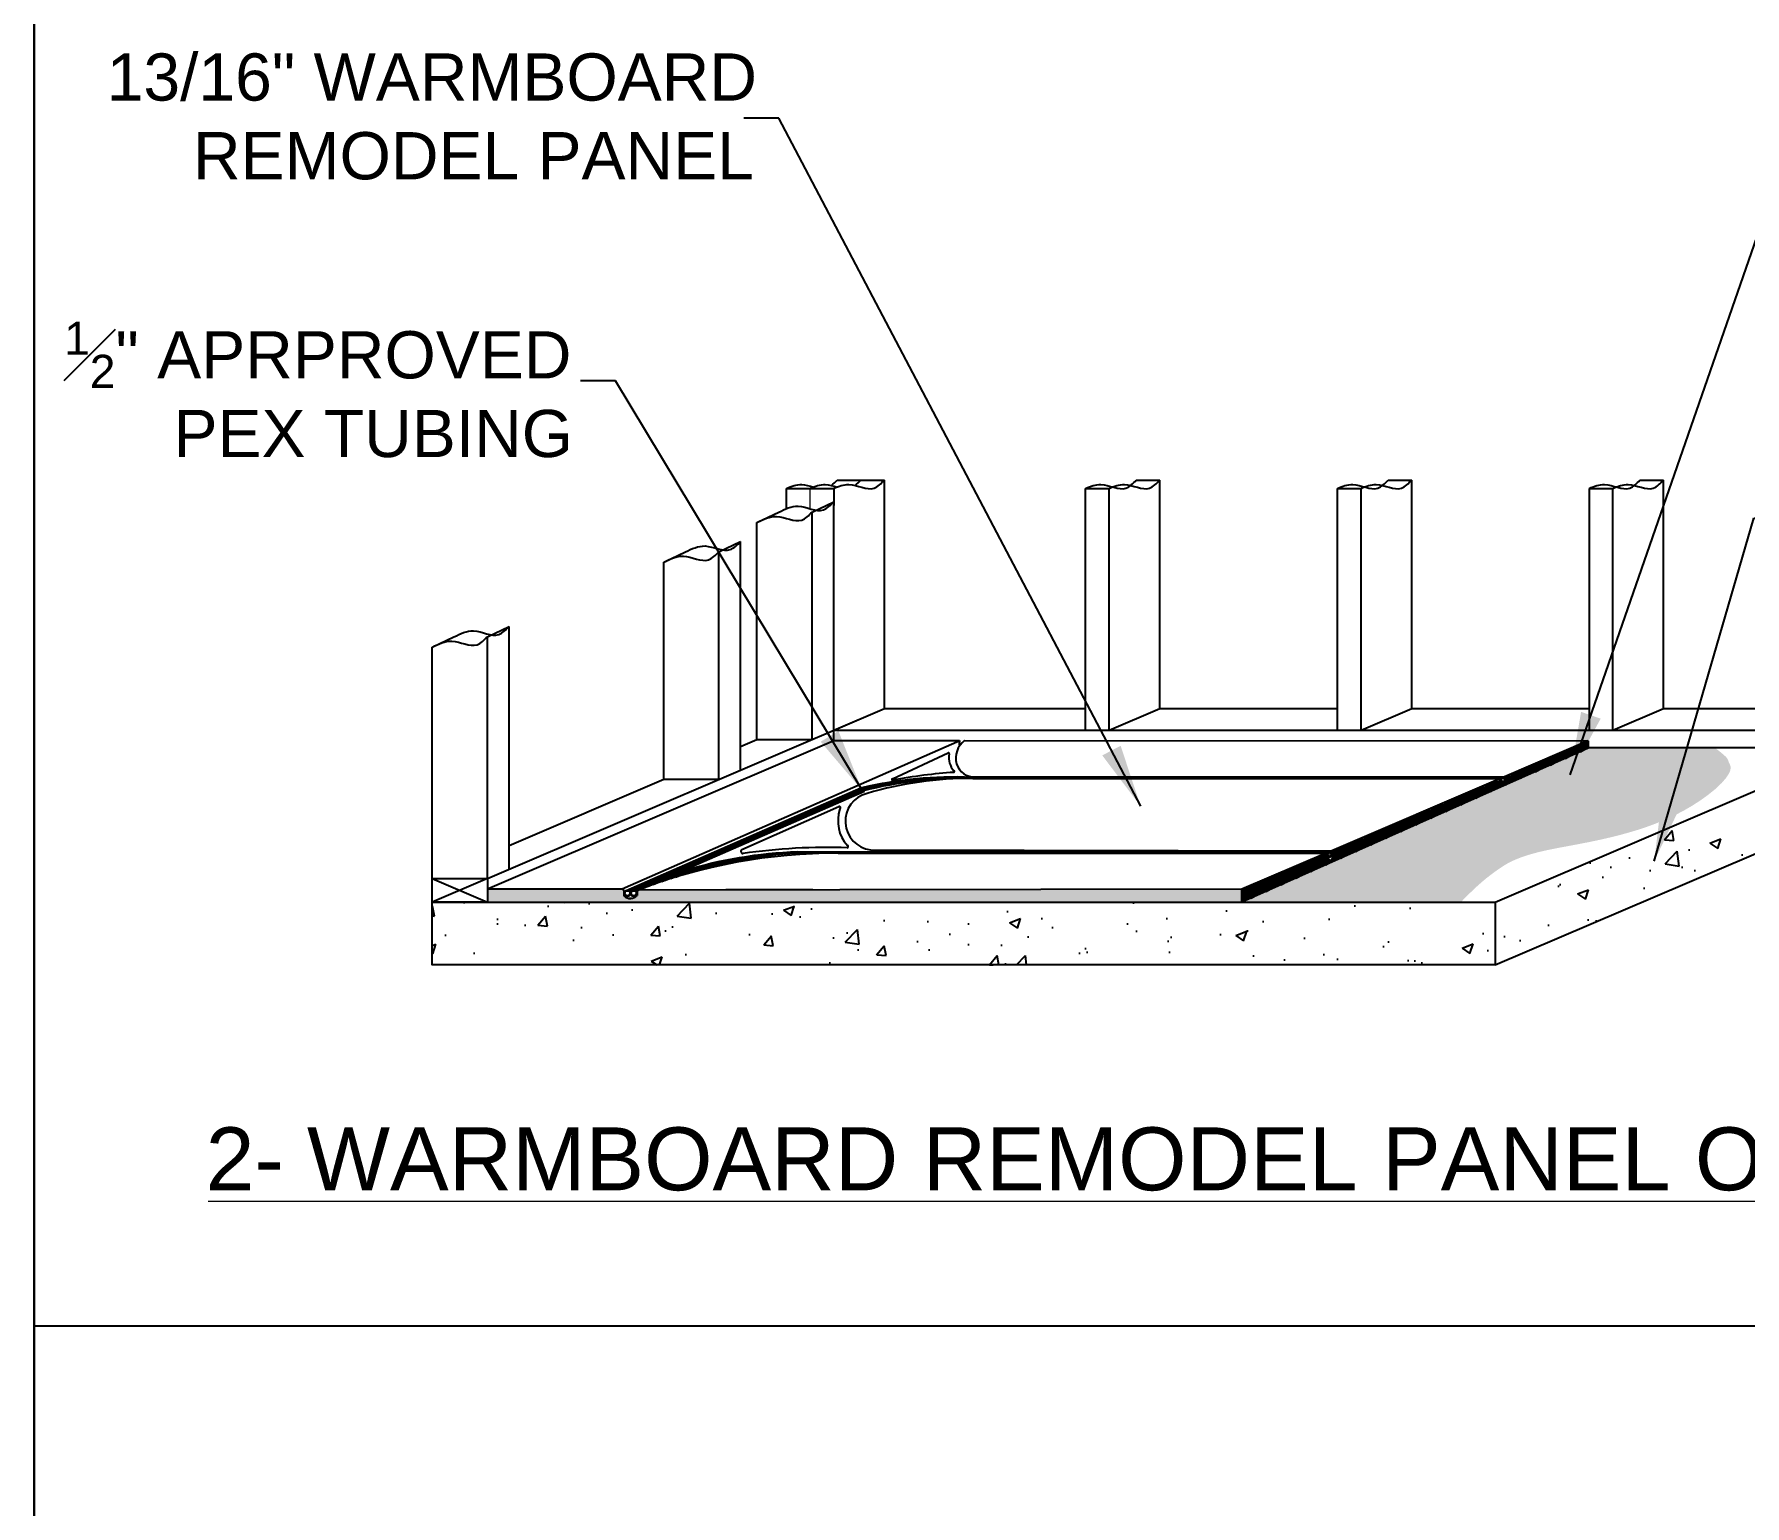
# Paper-space layout 'WB-R INST' of a CAD drawing. Header units: inches. Extents: x 0.2 to 34.4, y 0.5 to 23.
# Drawn here: x 0.19 to 6.58, y 12.55 to 18.05 of the extents above; entities that cross this region are included whole.
import ezdxf
from ezdxf.enums import TextEntityAlignment as Align

# ---------------------------------------------------------------- set-up
doc = ezdxf.new("R2010")
doc.units = ezdxf.units.IN
doc.header["$MEASUREMENT"] = 0
doc.layers.add('B_Schedules', color=7, linetype='Continuous', lineweight=13)
for name, color, linetype in [('D_Details', 7, 'Continuous'), ('D_PEX TUBING', 6, 'Continuous'), ('S_PANEL DETAIL', 7, 'Continuous'), ('Title Block', 7, 'Continuous')]:
    doc.layers.add(name, color=color, linetype=linetype)
doc.styles.get("Standard").update_dxf_attribs({"font": 'arial.ttf'})
doc.dimstyles.get("Standard").update_dxf_attribs({"dimtxt": 4, "dimasz": 6, "dimexe": 0.18, "dimexo": 0.0625, "dimgap": 0.09, "dimtad": 0, "dimtih": 1, "dimtoh": 1, "dimdec": 4, "dimzin": 0, "dimdsep": 46, "dimlunit": 4, "dimtxsty": 'Standard', "dimcen": 0.09, "dimadec": 0, "dimazin": 0, "dimtfac": 1, "dimtdec": 4, "dimtofl": 0, "dimtmove": 0, "dimatfit": 3, "dimfxl": 1, "dimtolj": 1, "dimtzin": 0, "dimarcsym": 0})

# ---------------------------------------------------------------- blocks, each defined once
blk = doc.blocks.new('WB-R Title Block')
at = {"layer": 'Title Block', "lineweight": 30}
blk.add_lwpolyline([(0, 0), (31.625, 0), (31.625, 22.49999999999989), (0, 22.49999999999989)], close=True, dxfattribs=at)
at = {"layer": 'Title Block'}
for tag, p in [('DATE', (33.4044857359095, 1.9336289545912)), ('DESIGNER', (33.50615060784051, 1.286022669292265)), ('REVIEWED', (33.64260138422199, 0.9866890324118458))]:
    blk.add_attdef(tag, text='', height=0.125, dxfattribs=at).set_placement(p, align=Align.MIDDLE_CENTER)
blk = doc.blocks.new('WB-R OVER SLAB DETAIL')
at = {"layer": 'S_PANEL DETAIL'}
h = blk.add_hatch(dxfattribs=at)
h.set_pattern_fill('AR-CONC', color=252, style=0)
h.set_pattern_definition([(49.99999999999999, (-1158.262095637705, 1757.737953636155), (7.172601826007535, -0.6275213498259511), [0.75, -8.25]), (355, (-1158.262095637705, 1757.737953636155), (-1.38751333613, 7.521921337000118), [0.6, -6.6]), (100.4514, (-1157.664378837704, 1757.685660236155), (5.785093817140216, 6.894395420609536), [0.6374018999999994, -7.011421119999994]), (46.18420000000001, (-1158.262095637705, 1759.737953636155), (10.67241048625644, -1.655190143290181), [1.125, -12.375]), (96.6356, (-1157.372728187704, 1759.600020566155), (9.346627055487033, 9.741178709004418), [0.9561028799999999, -10.51713]), (351.1842, (-1158.262095637705, 1759.737953636155), (9.346619451336272, 9.741186009253246), [0.9, -9.9]), (21, (-1157.262095637705, 1759.237953636155), (5.969070521184617, -4.026188906653388), [0.75, -8.25]), (326.0000000000001, (-1157.262095637705, 1759.237953636155), (2.433153319215817, 7.25150045046853), [0.6, -6.6]), (71.4514, (-1156.764673307705, 1758.902437576155), (8.4022262858149, 3.225304967099524), [0.6374019000000001, -7.01142112]), (37.50000000000001, (-1158.262095637705, 1757.737953636155), (0.1215985531729067, 3.328938538313115), [0, -6.52, 0, -6.7, 0, -6.625]), (7.499999999999999, (-1158.262095637705, 1757.737953636155), (2.630695374421486, 3.944117118823602), [0, -3.82, 0, -6.37, 0, -2.525]), (327.5, (-1160.492095637705, 1757.737953636155), (5.338224361724091, -0.225548717343798), [0, -2.5, 0, -7.8, 0, -10.35]), (317.5, (-1161.492095637705, 1757.737953636155), (5.831861693423862, 1.001049823323176), [0, -3.25, 0, -5.18, 0, -7.35])])
h.paths.add_polyline_path([(96.90932628621522, 27.9558318000411), (96.90932628621522, 31.95091550913617), (71.68543014369061, 21.1526517878815), (71.68543014369061, 17.15756807878597)])
h = blk.add_hatch(dxfattribs=at)
h.set_pattern_fill('DOLMIT', color=42, scale=0.4381605658994832, angle=30, style=0)
h.set_pattern_definition([(30, (-3419.559376145078, 1458.21801359747), (-0.05477007073743539, 0.09486454525137952), []), (74.99999999999999, (-3419.559376145078, 1458.21801359747), (-0.2992692314754466, 0.08018894889332867), [0.1549131536980298, -0.3098263073960597])])
edge = h.paths.add_edge_path()
edge.add_line((77.60147824988417, 30.92952115685171), (77.60147824988417, 30.99606079099999))
edge.add_line((77.60147824988508, 30.99606079099999), (77.6014782498878, 31.39459499762211))
edge.add_line((77.6014782498878, 31.39459499762211), (72.28558315350529, 29.11635424202927))
edge.add_ellipse((72.1783477438621, 28.91968625248751), major_axis=(0.03006759738932753, 0.2394444245149408), ratio=0.6739354888987056, start_angle=73.34829532972861, end_angle=329.7648022129639, ccw=False)
edge.add_line((72.03240012775223, 29.00784723099241), (61.30875476555229, 24.41199921862108))
edge.add_ellipse((61.16653341378515, 24.18882662983083), major_axis=(-0.06258093572993444, 0.3775527216012904), ratio=0.5387664824427489, start_angle=74.09635981227689, end_angle=300.96593445251085, ccw=False)
edge.add_line((60.95375806035554, 24.2598577735364), (55.59944409382842, 21.9651517878815))
edge.add_line((55.59944409382842, 21.9651517878815), (55.59944409382842, 21.1526517878815))
edge.add_line((55.59944409382842, 21.1526517878815), (77.60147824988417, 30.92952115685171))
h = blk.add_hatch(dxfattribs=at)
h.set_pattern_fill('DASH', color=133, scale=1.25, style=0)
h.set_pattern_definition([(0, (-1167.583957625593, 1835.667146261048), (0.15625, 0.15625), [0.15625, -0.15625])])
edge = h.paths.add_edge_path()
edge.add_line((85.64689846551846, 30.96134682352624), (77.60147824988417, 30.92952115685171))
edge.add_line((77.60147824988417, 30.92952115685171), (55.59944409382842, 21.1526517878815))
edge.add_line((55.59944409382842, 21.1526517878815), (69.51010124852746, 21.1526517878815))
edge.add_spline(control_points=[(69.51010124852655, 21.15265178788059), (70.32020576950526, 21.97779343927914), (71.13031029048398, 22.80293509067769), (72.5180904415929, 23.64101883730063)], knot_values=[0, 0, 0, 0, 3.380045904095948, 3.380045904095948, 3.380045904095948, 3.380045904095948], degree=3, periodic=0)
edge.add_spline(control_points=[(72.5180904415929, 23.64101883730063), (73.7285070742837, 24.26120182871318), (78.33274275635813, 25.01628692221175), (83.07411705074264, 26.12779645791034), (85.71092745497663, 28.36593149656937)], knot_values=[3.913484968417805, 3.913484968417805, 3.913484968417805, 3.913484968417805, 8.1012182600283, 17.57275880814095, 17.57275880814095, 17.57275880814095, 17.57275880814095], degree=3, periodic=0)
edge.add_spline(control_points=[(85.71092745497663, 28.36593149656937), (86.86307953184405, 29.41920789794176), (86.26189858342696, 30.41589711258712), (86.62580245922436, 30.19210652458787), (85.64689846551846, 30.96134682352624)], knot_values=[17.93979185772634, 17.93979185772634, 17.93979185772634, 17.93979185772634, 22.69820979713414, 32.11148808271629, 32.11148808271629, 32.11148808271629, 32.11148808271629], degree=3, periodic=0)
h = blk.add_hatch(dxfattribs=at)
h.set_pattern_fill('DOLMIT', color=42, scale=0.4381605658994832, style=0)
h.set_pattern_definition([(0, (-3419.559376145078, 1458.21801359747), (0, 0.1095401414748708), []), (45, (-3419.559376145078, 1458.21801359747), (-0.219080282582118, 0.219080282582118), [0.1549131536980298, -0.3098263073960597])])
edge = h.paths.add_edge_path()
edge.add_line((55.59944409382842, 21.9651517878815), (17.26968302716705, 21.91803715906281))
edge.add_arc((17.28597450656616, 21.80679582554194), 0.1124279617555716, 98.33183238020074, 173.9139231316433)
edge.add_line((17.17418021832418, 21.81871571232841), (17.18323389811121, 21.57364515716472))
edge.add_arc((16.74936686623096, 21.98332936284771), 0.5967258581113158, 226.9470665823837, 316.64209881561135, ccw=False)
edge.add_line((16.34199779344544, 21.54728786450505), (16.33394468184269, 21.8664425720126))
edge.add_arc((16.21767084897419, 21.84704706375089), 0.1178804052871474, 9.47025023167866, 84.92209652968724)
edge.add_line((16.22810446249059, 21.96446482075407), (7.661944093828424, 21.9651517878815))
edge.add_line((7.661944093828424, 21.9651517878815), (7.661944093828424, 21.1526517878815))
edge.add_line((7.661944093828424, 21.1526517878815), (55.59944409382842, 21.1526517878815))
edge.add_line((55.59944409382842, 21.1526517878815), (55.59944409382842, 21.9651517878815))
h = blk.add_hatch(dxfattribs=at)
h.set_pattern_fill('AR-CONC', color=252, style=0)
h.set_pattern_definition([(49.99999999999999, (-1167.583957625593, 1835.667146261048), (7.172601826007535, -0.6275213498259511), [0.75, -8.25]), (355, (-1167.583957625593, 1835.667146261048), (-1.38751333613, 7.521921337000118), [0.6, -6.6]), (100.4514, (-1166.986240825594, 1835.614852861048), (5.785093817140216, 6.894395420609536), [0.6374018999999996, -7.011421119999996]), (46.18420000000001, (-1167.583957625593, 1837.667146261048), (10.67241048625644, -1.655190143290181), [1.125, -12.375]), (96.6356, (-1166.694590175593, 1837.529213191048), (9.346627055487033, 9.741178709004418), [0.9561028799999999, -10.51713]), (351.1842, (-1167.583957625593, 1837.667146261048), (9.346619451336272, 9.741186009253246), [0.9, -9.9]), (21, (-1166.583957625593, 1837.167146261048), (5.969070521184617, -4.026188906653388), [0.75, -8.25]), (326.0000000000001, (-1166.583957625593, 1837.167146261048), (2.433153319215817, 7.25150045046853), [0.6, -6.6]), (71.4514, (-1166.086535295593, 1836.831630201048), (8.4022262858149, 3.225304967099524), [0.6374019000000001, -7.01142112]), (37.50000000000001, (-1167.583957625593, 1835.667146261048), (0.1215985531729067, 3.328938538313115), [0, -6.52, 0, -6.7, 0, -6.625]), (7.499999999999999, (-1167.583957625593, 1835.667146261048), (2.630695374421486, 3.944117118823602), [0, -3.82, 0, -6.37, 0, -2.525]), (327.5, (-1169.813957625593, 1835.667146261048), (5.338224361724091, -0.225548717343798), [0, -2.5, 0, -7.8, 0, -10.35]), (317.5, (-1170.813957625593, 1835.667146261048), (5.831861693423862, 1.001049823323176), [0, -3.25, 0, -5.18, 0, -7.35])])
h.paths.add_polyline_path([(71.68543014369061, 21.1526517878815), (4.161944093827515, 21.1526517878815), (4.161944093827515, 17.15756807878688), (71.68543014369061, 17.15756807878643)])
at = {"layer": 'D_PEX TUBING', "color": 1}
for p, q in [((16.48080462213329, 21.89878403493742), (31.39868021315306, 28.4111698867838)), ((16.55553126280211, 21.91636054114963), (31.47340685382187, 28.428746392996)), ((16.59406906391814, 21.91330329970151), (31.51194465493791, 28.42568915154789)), ((16.59447486941735, 21.91238934024011), (31.51235046043712, 28.42477519208649)), ((16.62270835189611, 21.90519076183284), (31.5063784638096, 28.4023891003327)), ((16.65346759927706, 21.89249681440481), (31.52614116036966, 28.38481259412413)), ((16.68536024014884, 21.87199481220807), (31.53495836345064, 28.35406490823709)), ((16.70576560843529, 21.85348343861585), (31.55252520483737, 28.33429320541302)), ((16.71078267665052, 21.84805207503837), (31.55536584333004, 28.32789548918356)), ((16.72004026574814, 21.83684455449668), (31.56104712031629, 28.31510005672465)), ((16.72128114320913, 21.83520723340553), (31.56185873131381, 28.31327213780196)), ((16.72546814257385, 21.82940731244889), (31.56469936980648, 28.3068744215725)), ((16.95055389810204, 21.90976418947719), (31.5689384080315, 28.28917354428427)), ((17.00276617454256, 21.90592568180909), (31.58001903105378, 28.26707224505458)), ((17.03402590323003, 21.89665498305487), (31.5894780994995, 28.24812187429939)), ((17.07181889521871, 21.87705826617798), (31.60406250320921, 28.21822035382172)), ((17.0866914102071, 21.86615553793297), (31.61055539119297, 28.20359700244012)), ((17.27478512994639, 21.94201170959877), (31.61339602968565, 28.19719928621066)), ((17.56592768298378, 22.04759909618235), (20.0783003706747, 23.13326901616529)), ((17.84127624946723, 22.1488057959175), (20.08292520085888, 23.11479366545245)), ((18.20242120796047, 22.27757510368008), (20.09714047707439, 23.08941367862167)), ((18.46002720948582, 22.36670398867989), (20.11136286211604, 23.07047824117649)), ((18.73773793835971, 22.46027790678693), (20.11266283264013, 23.04132351489397)), ((18.97525297462471, 22.53826028637559), (20.13349032578753, 23.02309484762623)), ((19.32088730829219, 22.64840204928191), (20.14930048303268, 22.98679197031265)), ((19.61401385848148, 22.73873991165362), (20.1571717792749, 22.95047415968907)), ((16.73509825230394, 21.81410011513753), (16.82343147723077, 21.85332079169382)), ((16.74592449859483, 21.79188587055171), (16.79126296455888, 21.81201652139748)), ((16.75295261876727, 21.77185613881966), (16.77717563626811, 21.782611357316)), ((16.75964628493148, 21.73845106613646), (16.76636644457176, 21.74143487214951)), ((17.09265513557148, 21.86114449789625), (17.20595925268753, 21.91145245544647)), ((17.10924157558748, 21.84482671783132), (17.17825344569155, 21.87546855433322)), ((17.12185070379655, 21.82937495144995), (17.16872537822383, 21.85018769145688)), ((17.13735047835235, 21.80467496186054), (17.16489006181655, 21.81690276285462)), ((17.14693903564148, 21.78368206687685), (17.16489006181655, 21.79165246976868)), ((17.15505210755509, 21.75755241350612), (17.16489006181655, 21.76192054590911)), ((17.1593478644927, 21.73198351973474), (17.16489006181564, 21.73444430081474)), ((16.7608146323646, 21.72146357506756), (16.76447970555182, 21.72309089763132)), ((17.148290983484, 21.64393872628693), (17.16489006181564, 21.65130885324606)), ((17.15895407023436, 21.68848595501595), (17.16489006181564, 21.69112158397729))]:
    blk.add_line(p, q, dxfattribs=at)
for centre, radius in [((16.56278657328949, 21.71637773691327), 0.1980933566039245), ((16.56278657328949, 21.71637773691327), 0.1607801855061031), ((16.96226330289937, 21.71201721030957), 0.1980933566039245), ((16.96226330289937, 21.71201721030957), 0.1607801855061031)]:
    blk.add_circle(centre, radius, dxfattribs=at)
at = {"layer": 'S_PANEL DETAIL', "color": 36}
for p, q in [((29.8858402363503, 47.96765703224764), (31.3858402363503, 47.96765703224764)), ((31.3858402363503, 47.9676570322481), (32.8858402363503, 47.9676570322481)), ((32.8858402363503, 33.45091550913594), (32.8858402363503, 47.9676570322481)), ((48.8858402363503, 47.96765703224764), (50.3858402363503, 47.96765703224764)), ((50.3858402363503, 33.45091550913548), (50.3858402363503, 47.96765703224764)), ((64.8858402363503, 47.96765703224719), (66.3858402363503, 47.96765703224719)), ((66.3858402363503, 33.45091550913548), (66.3858402363503, 47.96765703224764)), ((80.8858402363503, 47.96765703224719), (82.3858402363503, 47.96765703224719)), ((82.3858402363503, 33.45091550913548), (82.3858402363503, 47.96765703224719)), ((26.66883263128693, 46.15729340126154), (26.66883263128693, 47.44257781027318)), ((26.66883263128693, 47.44257781027318), (28.16883263128602, 47.44257781027318)), ((28.16883263130694, 47.44257781028045), (29.66883263128693, 47.44257781027318)), ((29.66883263128693, 47.44257781027318), (29.66883263128693, 46.35325758897579)), ((45.66883263128693, 32.07219796410845), (45.66883263128693, 47.44257781027272)), ((45.66883263128693, 47.44257781027272), (47.16883263128693, 47.44257781027272)), ((47.16883263128693, 32.07219796410845), (47.16883263128693, 47.44257781027272)), ((61.66883263128693, 32.07219796410845), (61.66883263128693, 47.44257781027272)), ((61.66883263128693, 47.44257781027272), (63.16883263128602, 47.44257781027272)), ((63.16883263128693, 32.07219796410845), (63.16883263128693, 47.44257781027272)), ((77.66883263128693, 32.07219796410845), (77.66883263128693, 47.44257781027227)), ((77.66883263128693, 47.44257781027227), (79.16883263128602, 47.44257781027227)), ((79.16883263128693, 32.07219796410845), (79.16883263128693, 47.44257781027227)), ((24.79011508626536, 45.27795137020166), (26.16883263129239, 45.92782890651415)), ((28.2901150862599, 45.93906195090858), (29.66883263128693, 46.58893948722061)), ((28.2901150862599, 31.48131901623992), (28.2901150862599, 45.93906195090858)), ((29.66883263128693, 32.07219796410845), (29.66883263128693, 46.58893948722107)), ((24.7901150862599, 31.48131901623992), (24.7901150862599, 45.27795137019621)), ((22.36826457411735, 43.41310349981677), (23.74698211914438, 44.0629810361288)), ((23.74698211914438, 29.54623951301664), (23.74698211914438, 44.0629810361288)), ((18.8682645741228, 42.75199291910985), (20.24698211914983, 43.40187045542234)), ((18.86826457411735, 28.95536056514811), (18.86826457411735, 42.7519929191044)), ((22.36826457411735, 28.95536056514811), (22.36826457411735, 43.41310349981677)), ((7.661944093828424, 38.01837431889226), (9.040661638855454, 38.66825185520474)), ((9.040661638855454, 23.24353073575048), (9.040661638855454, 38.66825185520474)), ((4.161944093833881, 37.35726373818579), (5.540661638860911, 38.00714127449783)), ((4.161944093828424, 22.6526517878815), (4.161944093828424, 37.35726373818034)), ((7.661944093828424, 22.6526517878815), (7.661944093828424, 38.01837431889271)), ((7.661944093828424, 22.6526517878815), (32.8858402363503, 33.46289299181956)), ((29.66883263128693, 32.07219796410891), (32.8858402363503, 33.45091550913594)), ((32.8858402363494, 33.45091550913548), (45.66883263128693, 33.45091550913548)), ((47.16883263128693, 32.07219796410891), (50.3858402363503, 33.45091550913639)), ((50.3858402363503, 33.45091550913548), (61.66883263128693, 33.45091550913594)), ((63.16883263128693, 32.07219796410845), (66.3858402363503, 33.45091550913594)), ((66.3858402363503, 33.45091550913594), (77.66883263128693, 33.45091550913548)), ((79.16883263128693, 32.07219796410845), (82.3858402363503, 33.45091550913548)), ((82.3858402363503, 33.45091550913548), (96.90932628621431, 33.45091550913548)), ((29.66883263128693, 31.42197725985068), (29.66883263128693, 32.07219796410891)), ((29.66883263128693, 32.07219796410845), (93.69231868115276, 32.07219796410845)), ((23.74698211914438, 31.04623951301664), (24.7901150862599, 31.48131901623992)), ((24.79011508626081, 31.48131901624038), (28.29011508626081, 31.48131901624038)), ((93.69231868115276, 30.95990267312663), (77.60147824988417, 30.96279097392585)), ((9.040661638855454, 24.74353073575048), (18.86826457411735, 28.95536056514811)), ((18.86826457411735, 28.95536056514811), (22.36826457411735, 28.95536056514811)), ((4.161944093828424, 22.6526517878815), (7.661944093828424, 21.1526517878815)), ((7.661944093828424, 22.6526517878815), (4.161944093828424, 21.1526517878815))]:
    blk.add_line(p, q, dxfattribs=at)
at = {"layer": 'S_PANEL DETAIL', "color": 36, "lineweight": 5}
blk.add_line((28.16883263128693, 46.14564516205155), (28.16883263128693, 47.44257781027318), dxfattribs=at)
at = {"layer": 'S_PANEL DETAIL', "color": 252}
blk.add_line((71.68543014369061, 21.1526517878815), (96.90932628621613, 31.95091550913639), dxfattribs=at)
at = {"layer": 'S_PANEL DETAIL', "color": 84}
for p, q in [((7.661944093828424, 21.99253682325025), (29.6639782498878, 31.42198003299086)), ((7.661944093828424, 21.99253682325025), (29.66397824988508, 31.42198003299086)), ((16.22935742315622, 21.98761470198519), (37.67082521664815, 31.42198003299063)), ((16.22935742315622, 21.98761470198519), (37.67082521664815, 31.42198003299063)), ((29.66397824988508, 31.42198003299086), (37.66040526574579, 31.4174119508707)), ((29.66397824988508, 31.42198003299086), (37.66040526574579, 31.4174119508707)), ((33.39576064978792, 28.99437773213162), (36.93175968493597, 30.64542372363985)), ((37.98394226656364, 31.41722712537444), (77.6014782498878, 31.39459499762211)), ((37.98394226656364, 31.41722712537444), (77.6014782498878, 31.39459499762211)), ((77.6014782498878, 31.39459499762211), (72.28558315350529, 29.11635424202927)), ((77.6014782498878, 31.39459499762211), (77.60147824988508, 30.99606079099999)), ((38.51274851105336, 29.00847930278906), (72.0338749619441, 29.00847930278906)), ((38.65434834947428, 29.11635424202882), (72.28558315350529, 29.1163542420295)), ((72.0338749619441, 29.00847930278906), (61.3087547655532, 24.4119992186213)), ((23.8230787014727, 24.48649936380048), (29.98746276948532, 27.21766078987048)), ((29.9428489208567, 24.2598577735364), (60.95375806035554, 24.25985777353594)), ((32.01005219690978, 24.47383794088455), (61.30875476555229, 24.41199921862108)), ((55.59944409382842, 21.9651517878815), (60.95375806035554, 24.25985777353594)), ((60.95375806035554, 24.25985777353617), (55.59944409382842, 21.9651517878815))]:
    blk.add_line(p, q, dxfattribs=at)
at = {"layer": 'S_PANEL DETAIL', "color": 1}
for p, q in [((38.38212293427932, 29.06847689310052), (72.10422829315485, 29.0605546225521)), ((38.38212293427932, 29.05678304165303), (72.09323830322774, 29.04886335296214)), ((38.38212293427932, 29.04743146514647), (72.08594457715571, 29.0395134899569)), ((38.38212293427932, 29.03573761369898), (72.07821582215547, 29.02782145421122)), ((38.38212293427932, 29.02872247104733), (72.07418810591571, 29.02080725778342)), ((38.38446177697188, 29.08250717840383), (72.12175948166623, 29.07458133874627)), ((38.38913946236062, 29.02170732839568), (72.07055401138041, 29.01379461726242)), ((38.40084688962997, 29.10121617250297), (72.17829415024971, 29.09225594866712)), ((72.04850524761332, 28.92332672300756), (72.02874035584682, 28.92361799405353)), ((72.05047473695504, 28.88200590494034), (72.0294539010738, 28.88231568457013)), ((72.05034299335875, 28.94538828903308), (72.03016744630258, 28.9456856118195)), ((72.05631023375281, 28.8527633598801), (72.03158132296085, 28.85312778462867)), ((72.05305621711796, 28.96176857288754), (72.03300841341661, 28.96206401314703)), ((72.05659761259994, 28.97669059149632), (72.03443550387419, 28.97701718982353)), ((72.06555112615479, 28.82560749512606), (72.03443550387419, 28.82606603949625)), ((72.06125163981324, 28.99160672885046), (72.03657613956057, 28.99197036649912)), ((72.06389314410626, 28.99869859909938), (72.03728968478936, 28.99909064867461)), ((72.07735280546513, 28.80201434140554), (72.03943032047573, 28.80257319707744)), ((72.06747515151255, 29.00723338010027), (72.0401438657027, 29.00763615550113)), ((72.0889204408868, 28.7848893629706), (72.04869319464706, 28.78548218342348)), ((72.10004817692334, 28.77198344900273), (72.05367479744746, 28.77266684372626)), ((72.110041618158, 28.76262012007453), (72.0565289783608, 28.76340872457331)), ((72.1172995308325, 28.75691254778337), (72.06293767161878, 28.75771366704976)), ((72.12729972329271, 28.75035750720485), (72.06293767161878, 28.75130599720069)), ((72.13544111970441, 28.74603078848463), (72.06721894298971, 28.74703616432998)), ((72.15046592561521, 28.74019240067423), (72.0729140910189, 28.74133526572223)), ((72.1740657340797, 28.7341916192081), (72.07576827193407, 28.73564020819867)), ((27.36285718223189, 24.33104183225078), (61.08496254110742, 24.32311956170236)), ((27.36285718223189, 24.31934798080329), (61.0739725511803, 24.3114282921124)), ((27.36285718223189, 24.30999640429673), (61.06667882510828, 24.30207842910715)), ((27.36285718223189, 24.29830255284924), (61.05895007010804, 24.29038639336147)), ((27.36285718223189, 24.29128741019758), (61.05492235386828, 24.28337219693367)), ((27.36519602492444, 24.34507211755408), (61.1024937296188, 24.33714627789652)), ((27.36987371031319, 24.28427226754593), (61.05128825933298, 24.27635955641267)), ((27.38158113758254, 24.36378111165322), (61.15902839820228, 24.35482088781737)), ((61.04820939946512, 24.26979831925053), (27.93835783672876, 24.27712862103363)), ((61.04462739205883, 24.26126353824964), (28.26888784319453, 24.2635539403318)), ((61.0419858877658, 24.25417166800071), (60.95373879316503, 24.25451194131074)), ((61.03379046507052, 24.22433351203779), (60.95512624221737, 24.22462895229728)), ((61.03733186055251, 24.23925553064657), (60.95655333267496, 24.23958212897378)), ((61.02923949556589, 24.18589166215781), (61.00947460379939, 24.18618293320378)), ((61.03120898490761, 24.14457084409059), (61.01018814902636, 24.14488062372038)), ((61.03107724131132, 24.20795322818333), (61.01090169425515, 24.20825055096975)), ((61.03704448170538, 24.11532829903035), (61.01231557091342, 24.11569272377892)), ((61.04628537410736, 24.08817243427632), (61.01516975182676, 24.08863097864651)), ((61.05808705341769, 24.06457928055579), (61.0201645684283, 24.06513813622769)), ((61.06965468883936, 24.04745430212085), (61.02942744259963, 24.04804712257373)), ((61.08078242487591, 24.03454838815298), (61.03440904540003, 24.03523178287651)), ((61.09077586611056, 24.02518505922478), (61.03726322631337, 24.02597366372356)), ((61.09803377878507, 24.01947748693362), (61.04367191957135, 24.02027860620001)), ((61.10803397124528, 24.01292244635511), (61.04367191957135, 24.01387093635094)), ((61.11617536765698, 24.00859572763488), (61.04795319094228, 24.00960110348024)), ((61.13120017356778, 24.00275733982448), (61.05364833897147, 24.00390020487248)), ((61.15479998203227, 23.99675655835836), (61.05650251988664, 23.99820514734893))]:
    blk.add_line(p, q, dxfattribs=at)
at = {"layer": 'S_PANEL DETAIL', "color": 253}
blk.add_line((71.68543014369061, 17.15756807878643), (96.90932628621613, 27.95583180004087), dxfattribs=at)
at = {"layer": 'S_PANEL DETAIL', "color": 65}
for p, q in [((7.661944093828424, 21.99253682325025), (16.22942064576455, 21.98764252028491)), ((7.661944093828424, 21.9651517878815), (16.22935742315622, 21.98761470198519)), ((16.35235742315581, 21.86461470198537), (16.35576810402563, 21.54728786450505)), ((17.16489006181655, 21.5809967608119), (17.16489006181655, 21.81971182913844)), ((17.28789006181705, 21.94271182913826), (28.30859021047399, 21.9651517878815))]:
    blk.add_line(p, q, dxfattribs=at)
at = {"layer": 'S_PANEL DETAIL', "color": 42}
for p, q in [((16.33425093860569, 21.86485227864387), (16.34199779344544, 21.54728786450505)), ((17.17756113595169, 21.82005510066369), (17.17866037239673, 21.5809967608119))]:
    blk.add_line(p, q, dxfattribs=at)
for points in [[(77.60147824988508, 30.99606079099999), (77.60147824988508, 30.99606079099999), (77.60147824988508, 30.99606079099999), (77.60147824988508, 30.99606079099999), (77.60147824988417, 30.92952115685171), (55.59944409382842, 21.1526517878815), (55.59944409382842, 21.9651517878815)], [(16.22931143812275, 21.96473021081601), (7.661944093828424, 21.9651517878815), (7.661944093828424, 21.1526517878815), (55.59944409382842, 21.1526517878815), (55.59944409382842, 21.9651517878815), (17.27756113595115, 21.9200551006636)]]:
    blk.add_lwpolyline(points, dxfattribs=at)
at = {"layer": 'S_PANEL DETAIL', "color": 1}
for points in [[(31.48383905116225, 28.43429285756224, -0.06949566765340674), (38.40084688962997, 29.10121617250297, 7.108561702945714)], [(31.48856858537783, 28.41534248680341, -0.06858449733282419), (38.38446177697188, 29.08250717840383, 7.108561702945714)], [(31.50279097042676, 28.39007532579285, -0.06887119560504355), (38.38212293427932, 29.06847689310052, 7.108561702945714)], [(31.51701335546841, 28.37113988834767, -0.06722521592785038), (38.38212293427932, 29.05678304165303, 7.108561702945714)], [(31.51831332599249, 28.34198516206516, -0.06605494530457522), (38.38212293427932, 29.04743146514647, 7.108561702945714)], [(31.5391408191399, 28.32375649479741, -0.0648105093596887), (38.38212293427932, 29.03573761369898, 7.108561702945714)], [(31.55495097638504, 28.28745361748383, -0.06497109828747598), (38.38212293427932, 29.02872247104733, 7.108561702945714)], [(31.56282227262727, 28.25113580686025, -0.06543392452295657), (38.38736881308796, 29.02119915403273, 7.108561702945714)], [(20.07324659640744, 23.13446648549393, -0.06516409433480976), (27.38158113758254, 24.36378111165322, 7.108561702945714)], [(20.07797613062303, 23.1155161147351, -0.06429572341244719), (27.36519602492444, 24.34507211755408, 7.108561702945714)], [(20.09219851567195, 23.09024895372454, -0.06454725724665657), (27.36285718223189, 24.33104183225078, 7.108561702945714)], [(20.1064209007136, 23.07131351627936, -0.06299141750060434), (27.36285718223189, 24.31934798080329, 7.108561702945714)], [(20.10772087123769, 23.04215878999685, -0.06188349025558072), (27.36285718223189, 24.30999640429673, 7.108561702945714)], [(20.1285483643851, 23.0239301227291, -0.06070101813843515), (27.36285718223189, 24.29830255284924, 7.108561702945714)], [(20.14435852163024, 22.98762724541552, -0.06082604955523496), (27.36285718223189, 24.29128741019758, 7.108561702945714)], [(20.15222981787247, 22.95130943479194, -0.06124270643715378), (27.36810306104053, 24.28376409318298, 7.108561702945714)]]:
    blk.add_lwpolyline(points, format="xyb", dxfattribs=at)
at = {"layer": 'S_PANEL DETAIL', "color": 36}
blk.add_lwpolyline([(4.161944093828424, 22.6526517878815), (7.661944093828424, 22.6526517878815), (7.661944093828424, 21.1526517878815), (4.161944093828424, 21.1526517878815)], close=True, dxfattribs=at)
at = {"layer": 'S_PANEL DETAIL', "color": 252}
blk.add_lwpolyline([(4.161944093828424, 21.1526517878815), (71.68543014369061, 21.1526517878815), (71.68543014369061, 17.15756807878643), (4.161944093828424, 17.15756807878643)], close=True, dxfattribs=at)
at = {"layer": 'S_PANEL DETAIL', "color": 84}
for centre, radius, start, end in [((36.95333467278306, 30.59508208532679), 0.05477007073835937, 345.2439718935004, 113.1985904951574), ((37.28359765651476, 29.4521001794019), 0.05477007073743539, 274.3063506253141, 67.40312141428846), ((38.38929029804876, 5.446839366704125), 23.56196338185913, 89.69978448721541, 106.2816107940928), ((33.41733563671733, 28.9440360934268), 0.05477007073743539, 113.198590530986, 285.4333220796218), ((30.01853075198596, 27.14516883070041), 0.07886890186190697, 300.9638589477336, 113.1985904961761), ((32.22998693404224, 26.28987673736742), 1.829308120285355, 104.1274448540667, 263.0947172472003), ((30.5066384027823, 24.68616179418882), 0.07886890186190697, 275.3553832131619, 69.24794310499743)]:
    blk.add_arc(centre, radius, start, end, dxfattribs=at)
at = {"layer": 'S_PANEL DETAIL', "color": 93}
blk.add_arc((23.90775606902025, 24.37633431127665), 0.1389481751305121, 127.5473536972076, 276.1663989287567, dxfattribs=at)
at = {"layer": 'S_PANEL DETAIL', "color": 42}
for centre, radius, start, end in [((16.23425093860533, 21.86485227864432), 0.1000000000003638, 359.9999999997394, 92.83127742508623), ((17.27756113595115, 21.82005510066369), 0.09999999999990905, 90, 180), ((16.74515190131842, 21.94084345957924), 0.5633997169941225, 224.3097515127445, 320.3046139730474)]:
    blk.add_arc(centre, radius, start, end, dxfattribs=at)
at = {"layer": 'S_PANEL DETAIL', "color": 65}
for centre, radius, start, end in [((16.22935742315622, 21.86461470198515), 0.1230000000000473, 1.042204158021965e-10, 89.99999999989578), ((17.28789006181705, 21.81971182913821), 0.1230000000000473, 90.00000000010422, 179.9999999998958), ((16.74337662443668, 21.97105585487532), 0.5742992902291422, 227.5517315794482, 317.2195176450138)]:
    blk.add_arc(centre, radius, start, end, dxfattribs=at)
at = {"layer": 'S_PANEL DETAIL', "color": 84}
for centre, major_axis, ratio, start_param, end_param in [((40.16751593414847, 31.62423069677402), (3.003342555844867, 1.948419438297642), 0.5401411794495438, 2.689108946752905, 3.256498974458335), ((38.61125499919035, 30.37940464625876), (0.446574210957293, 1.200548027682928), 0.9172314668430418, 0.9414160091214643, 3.563139965777346), ((35.01141570455911, 28.33085717252379), (5.059650242812671, 0.745725180924908), 0.1603019548695152, 1.08067082079214, 1.866247074580251), ((34.95686623141683, 27.33550272789932), (4.877345065922664, 1.845551662564347), 0.6440995825975021, 2.681293653691424, 3.395539875788648), ((27.85947670431051, -0.2089092895861313), (28.84361795523706, 5.346114632920535), 0.8278346096867072, 1.347090845403458, 1.789252666346971), ((27.01771170156462, 23.33748464083419), (6.95835324900581, 0.4435142916026069), 0.1745115158214847, 1.0332690355175, 2.020586672250206)]:
    blk.add_ellipse(centre, major_axis=major_axis, ratio=ratio, start_param=start_param, end_param=end_param, dxfattribs=at)
at = {"layer": 'S_PANEL DETAIL', "color": 93}
for centre, major_axis, ratio, start_param, end_param in [((37.81997998061797, 31.24508114288983), (0.00637906498209415, 0.4125562518038687), 0.4314474922494831, 1.133557546702641, 2.003279415100123), ((37.81997998061797, 31.24508114288983), (0.00637906498209415, 0.4125562518038687), 0.4314474922494831, 5.149485413650916, 5.149627760476372), ((72.17003524777374, 28.94104182822593), (0.02375916952334464, 0.2511184980407571), 0.5761007351563721, 1.353776703335274, 5.53817477914657), ((61.159906530238, 24.21117973828223), (-0.06456647438684764, 0.3915402732671016), 0.5033584088788952, 1.363762897390717, 5.16608173155839)]:
    blk.add_ellipse(centre, major_axis=major_axis, ratio=ratio, start_param=start_param, end_param=end_param, dxfattribs=at)
at = {"layer": 'S_PANEL DETAIL', "color": 65}
for centre, major_axis, ratio, start_param, end_param in [((72.1783477438621, 28.91968625248751), (0.03006759738932753, 0.2394444245149408), 0.6739354888987056, 1.280169254228944, 5.755481555804103), ((61.16653341378515, 24.18882662983083), (-0.06258093572993444, 0.3775527216012904), 0.5387664824427489, 1.293225442466639, 5.252846492537752)]:
    blk.add_ellipse(centre, major_axis=major_axis, ratio=ratio, start_param=start_param, end_param=end_param, dxfattribs=at)
at = {"layer": 'S_PANEL DETAIL', "color": 1, "extrusion": (0, 0, -1)}
for centre, major_axis, ratio in [((72.17837343305291, 28.91419632453017), (0, -0.1781549108194369), 0.7299213559829183), ((72.18109547596214, 28.9132909564114), (0, 0.1411465781036084), 0.6644247249168199), ((61.15910768100548, 24.17676126368042), (0, -0.1781549108194369), 0.7299213559829183), ((61.16182972391471, 24.17585589556165), (0, 0.1411465781036084), 0.6644247249168199)]:
    blk.add_ellipse(centre, major_axis=major_axis, ratio=ratio, dxfattribs=at)
at = {"layer": 'S_PANEL DETAIL', "color": 36}
for points in [[(29.5280506628078, 47.62642286551636), (29.6512244463629, 47.72364786063554), (29.76853234135706, 47.84565244644182), (29.8858402363503, 47.9676570322481)], [(31.0280506628078, 47.62642286551636), (31.1512244463629, 47.72364786063554), (31.26853234135615, 47.84565244644182), (31.3858402363503, 47.9676570322481)]]:
    blk.add_open_spline(points, degree=3, dxfattribs=at)
for points in [[(29.66883263128693, 47.44257781027318), (30.63301649132063, 47.68508794790796), (32.22988778244599, 47.45705152441315), (32.8858402363503, 47.9676570322481)], [(45.66883263128693, 47.44257781027272), (46.63301649132063, 47.68508794790796), (48.22988778244599, 47.45705152441269), (48.8858402363503, 47.96765703224764)], [(47.16883263128693, 47.44257781027272), (48.13301649132063, 47.68508794790796), (49.72988778244599, 47.45705152441269), (50.3858402363503, 47.96765703224764)], [(61.66883263128693, 47.44257781027272), (62.63301649132063, 47.68508794790796), (64.22988778244599, 47.45705152441269), (64.8858402363503, 47.96765703224764)], [(63.16883263128693, 47.44257781027272), (64.13301649132063, 47.68508794790796), (65.72988778244599, 47.45705152441269), (66.3858402363503, 47.96765703224764)], [(77.66883263128693, 47.44257781027227), (78.63301649132063, 47.68508794790796), (80.22988778244599, 47.45705152441224), (80.8858402363503, 47.96765703224719)], [(79.16883263128693, 47.44257781027227), (80.13301649132063, 47.68508794790796), (81.72988778244599, 47.45705152441224), (82.3858402363503, 47.96765703224719)], [(24.7901150862599, 45.27795137019621), (26.03729134123114, 45.6564928665689), (27.63416263235558, 45.42845644307363), (28.2901150862599, 45.93906195090858)], [(26.16883263128693, 45.92782890650869), (27.41600888625817, 46.30637040288093), (29.01288017738261, 46.07833397938612), (29.66883263128693, 46.58893948722107)], [(20.24698211914438, 43.40187045541688), (21.4941583741147, 43.78041195178912), (23.09102966524006, 43.55237552829431), (23.74698211914438, 44.06298103612926)], [(18.86826457411735, 42.7519929191044), (20.11544082908767, 43.13053441547709), (21.71231212021303, 42.90249799198182), (22.36826457411735, 43.41310349981677)], [(5.540661638855454, 38.00714127449237), (6.787837893825781, 38.38568277086551), (8.384709184951134, 38.15764634736979), (9.040661638855454, 38.66825185520474)], [(4.161944093828424, 37.35726373818034), (5.409120348798751, 37.73580523455303), (7.005991639924105, 37.50776881105776), (7.661944093828424, 38.01837431889271)]]:
    blk.add_spline(points, degree=3, dxfattribs=at)
for points in [[(26.66883263128693, 47.44257781027318), (26.98414496208352, 47.56807144145023), (27.53328743957081, 47.78662896934384), (28.13777467464843, 47.59883845143304), (28.38889773851133, 47.52839050551847)], [(28.16883263128693, 47.44257781027318), (28.48414496208352, 47.56807144145023), (29.03328743957172, 47.78662896934384), (29.63777467464934, 47.59883845143304), (29.88889773851133, 47.52839050551847)]]:
    blk.add_open_spline(points, degree=3, knots=[0, 0, 0, 0, 0.9942141031014318, 1.731506009774309, 1.731506009774309, 1.731506009774309, 1.731506009774309], dxfattribs=at)
at = {"layer": 'Title Block', "lineweight": 18}
blk.add_line((-10.06960593586348, 2.148886496562113), (115.6070819098603, 2.148886496562113), dxfattribs=at)
at = {"char_height": 3, "attachment_point": 1}
for s, insert, width in [('\\A1;\\pi1.9344;13/16" WARMBOARD \\P\\pi7.4125;REMODEL PANEL', (-18.4494792762639, 75.0801868131847), 42.56737665924243), ('\\A1;\\pi0.52956;{\\H0.7x;\\S1#2;}" APRPROVED \\P\\pi7.4819;PEX TUBING', (-19.75474096937978, 58.03017499076122), 32.27996591790543)]:
    blk.add_mtext(s, dxfattribs=dict(at, insert=insert, width=width))
at = {"layer": 'S_PANEL DETAIL'}
for s, p in [('2- ', (-10.23261816870161, 2.839641087545488)), (' WARMBOARD REMODEL PANEL OVER SLAB', (-5.347839416426154, 2.839641087545488))]:
    blk.add_text(s, height=4, dxfattribs=at).set_placement(p)
for points in [[(49.16988474061509, 27.23924355702911), (26.18694522856822, 70.96619128413477), (23.95479949990295, 70.96619128413477)], [(76.45408248731292, 29.24672591077274), (88.4924369856376, 63.9241894188217), (91.45067186397819, 63.9241894188217)], [(31.46590081250361, 28.2591128411741), (15.80348819441679, 54.27494252681754), (13.57134246575151, 54.27494252681754)], [(81.78911411756962, 23.74637262422038), (88.11538235047931, 45.53863907225303), (91.0736172288199, 45.53863907225303)]]:
    blk.add_leader(points, dimstyle='Standard', override={"dimasz": 4, "dimgap": 0.09, "dimtad": 0}, dxfattribs=at)

psp = doc.layouts.new('WB-R INST')

# ---------------------------------------------------------------- linework, layer by layer
at = {"layer": 'D_Details'}
psp.add_lwpolyline([(0.1875, 18.11109618569646), (9.629759090369205, 18.11109618569646), (9.629759090369205, 13.22219237139304), (0.1875, 13.22219237139304)], close=True, dxfattribs=at)
at = {"layer": 'Title Block', "lineweight": 30}
psp.add_lwpolyline([(0.1875, 0.5), (31.8125, 0.5), (31.8125, 23), (0.1875, 23)], close=True, dxfattribs=at)

# ---------------------------------------------------------------- block references
at = {"layer": 'B_Schedules'}
psp.add_blockref('WB-R Title Block', (0.1875, 0.5), dxfattribs=at)
at = {"layer": 'D_Details', "color": 3, "xscale": 0.05879999999999999, "yscale": 0.05879999999999999, "zscale": 0.05879999999999999}
psp.add_blockref('WB-R OVER SLAB DETAIL', (1.429568473501873, 13.56227192458688), dxfattribs=at)

doc.saveas('drawing.dxf')
